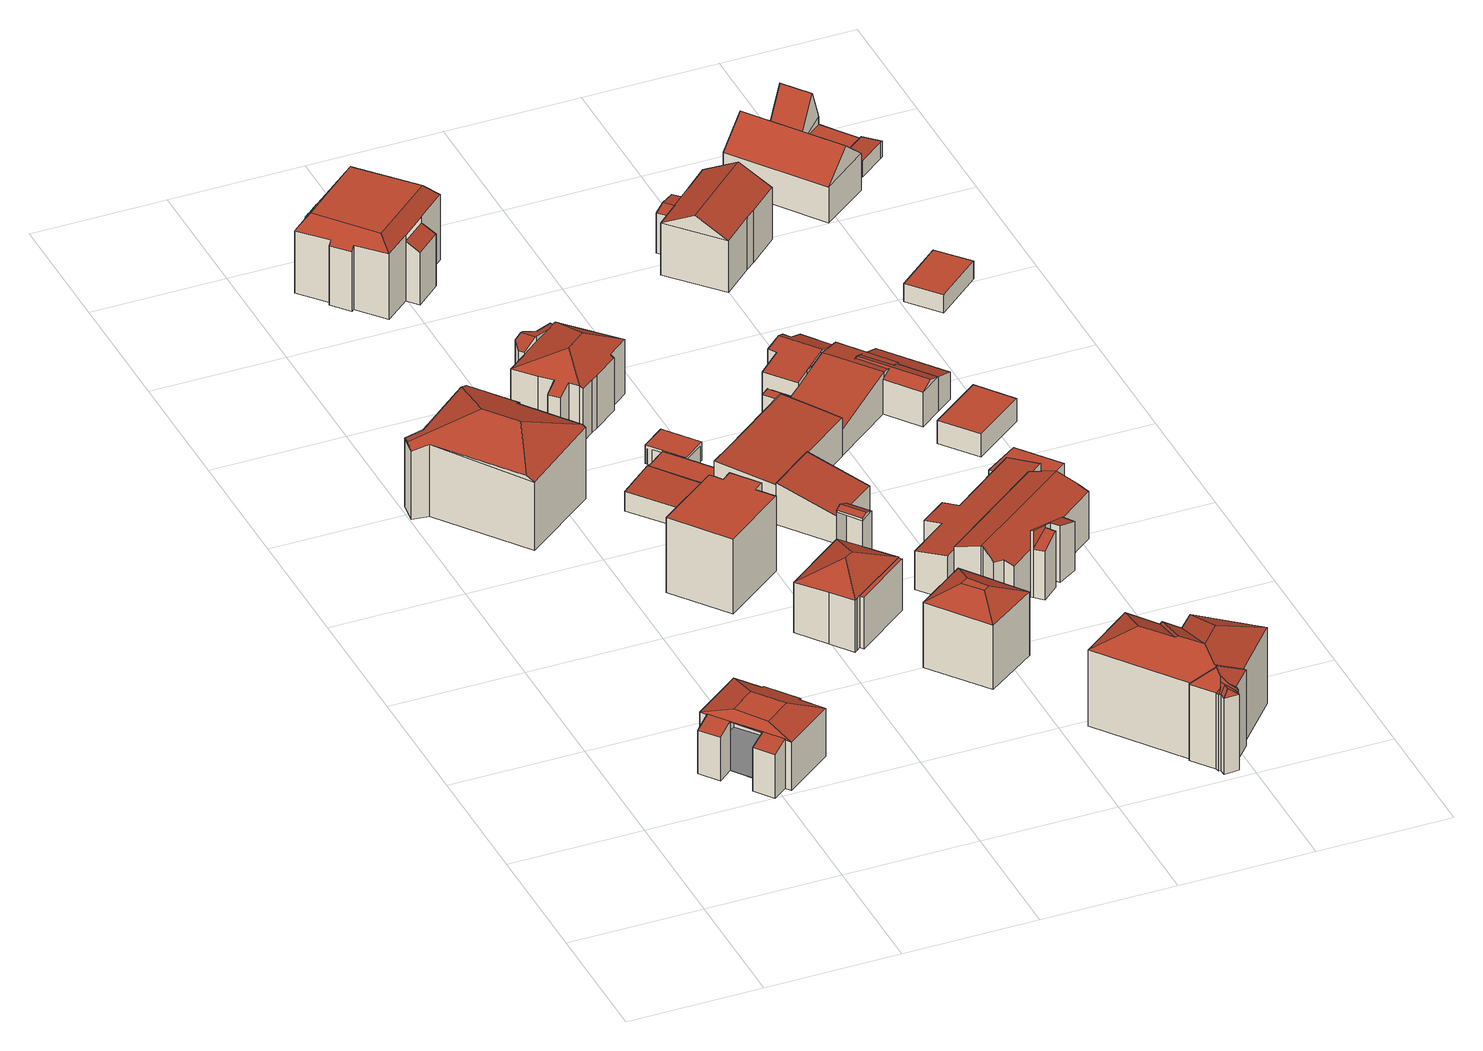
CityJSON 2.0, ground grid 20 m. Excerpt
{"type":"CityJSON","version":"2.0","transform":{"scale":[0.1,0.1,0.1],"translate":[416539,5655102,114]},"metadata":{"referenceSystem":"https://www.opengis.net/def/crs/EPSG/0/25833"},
"CityObjects":{
"building1":{"type":"Building","attributes":{"Gemeindeschluessel":14612000,"Geometrietyp2DReferenz":"3000","function":"31001_9998","roofType":"9999"},"children":["building1-1","building1-2","building1-3"]},
"building1-1":{"type":"BuildingPart","attributes":{"Dachtyp_tdc":"tdcPolyFlatRoof","Dachneigung":20.18,"QualitaetDacherkennung":58,"Geometrietyp2DReferenz":"3000","measuredHeight":7.96,"roofType":"2100"},"parents":["building1"],"geometry":[{"type":"MultiSurface","lod":"2","boundaries":[[[0,1,2,3]],[[4,5,6]],[[7,8,9,10,11]],[[8,0,3,9]],[[8,7,12,4,1,0]],[[3,2,6,13,10,9]]],"semantics":{"surfaces":[{"type":"WallSurface"},{"type":"RoofSurface"},{"type":"GroundSurface"}],"values":[0,0,0,0,1,2]}}]},
"building1-2":{"type":"BuildingPart","attributes":{"Dachtyp_tdc":"tdcPolyFlatRoof","Dachneigung":20.18,"QualitaetDacherkennung":61,"Geometrietyp2DReferenz":"3000","measuredHeight":7.98,"roofType":"2100"},"parents":["building1"],"geometry":[{"type":"MultiSurface","lod":"2","boundaries":[[[14,15,16,17]],[[15,18,16]],[[4,6,5]],[[4,19,20,6]],[[19,14,17,20]],[[19,4,15,14]],[[17,16,6,20]]],"semantics":{"surfaces":[{"type":"WallSurface"},{"type":"RoofSurface"},{"type":"GroundSurface"}],"values":[0,0,0,0,0,1,2]}}]},
"building1-3":{"type":"BuildingPart","attributes":{"Dachtyp_tdc":"tdcCutTentRoof","Dachneigung":21.44,"QualitaetDacherkennung":73,"Geometrietyp2DReferenz":"3000","measuredHeight":9.11,"roofType":"9999"},"parents":["building1"],"geometry":[{"type":"MultiSurface","lod":"2","boundaries":[[[21,22,23,24]],[[22,25,26,23]],[[25,27,28,26]],[[27,11,10,28]],[[5,29,6]],[[18,30,31,16]],[[30,32,33,31]],[[32,34,35,33]],[[34,36,37,35]],[[36,21,24,37]],[[27,25,38,39]],[[30,18,5,29,5,40,11,27,39,41]],[[32,30,41,42]],[[25,22,21,36,34,32,42,38]],[[42,41,39,38]],[[24,23,26,28,10,13,6,16,31,33,35,37]]],"semantics":{"surfaces":[{"type":"WallSurface"},{"type":"RoofSurface"},{"type":"GroundSurface"}],"values":[0,0,0,0,0,0,0,0,0,0,1,1,1,1,1,2]}}]},
"building2":{"type":"Building","attributes":{"Dachtyp_tdc":"tdcFreeFormRoof","Gemeindeschluessel":14612000,"Dachneigung":21.65,"QualitaetDacherkennung":58,"Geometrietyp2DReferenz":"3000","measuredHeight":14.64,"function":"31001_9998","roofType":"5000"},"geometry":[{"type":"Solid","lod":"2","boundaries":[[[[43,44,45,46,47,48]],[[49,47,46]],[[48,50,43]],[[51,52,53]],[[54,55,56]],[[57,58,59,60,61,62,63,64,65]],[[55,54,58,57]],[[54,66,59,58]],[[66,52,60,59]],[[52,51,61,60]],[[51,50,62,61]],[[50,48,63,62]],[[48,47,64,63]],[[47,49,65,64]],[[49,55,57,65]],[[51,53,44,43,50]],[[45,56,55,49,46]],[[52,66,54,56,45,44,53]]]],"semantics":{"surfaces":[{"type":"RoofSurface"},{"type":"WallSurface"},{"type":"GroundSurface"}],"values":[[0,1,1,1,1,2,1,1,1,1,1,1,1,1,1,0,0,0]]}}]},
"building3":{"type":"Building","attributes":{"Dachtyp_tdc":"tdcPolyFlatRoof","Gemeindeschluessel":14612000,"Dachneigung":0,"QualitaetDacherkennung":51,"Geometrietyp2DReferenz":"3000","measuredHeight":12.14,"function":"31001_9998","roofType":"1000"},"geometry":[{"type":"Solid","lod":"2","boundaries":[[[[67,68,69,70]],[[68,71,72,69]],[[71,73,74,72]],[[73,75,76,74]],[[75,77,78,76]],[[77,79,80,78]],[[79,81,82,80]],[[81,83,84,82]],[[83,67,70,84]],[[83,81,79,77,75,73,71,68,67]],[[70,69,72,74,76,78,80,82,84]]]],"semantics":{"surfaces":[{"type":"WallSurface"},{"type":"RoofSurface"},{"type":"GroundSurface"}],"values":[[0,0,0,0,0,0,0,0,0,1,2]]}}]},
"building4":{"type":"Building","attributes":{"Dachtyp_tdc":"tdcPolyFlatRoof","Gemeindeschluessel":14612000,"Dachneigung":3.2,"QualitaetDacherkennung":76,"Geometrietyp2DReferenz":"3000","measuredHeight":3.43,"function":"31001_9998","roofType":"2100"},"geometry":[{"type":"Solid","lod":"2","boundaries":[[[[85,86,87,88]],[[86,89,90,87]],[[89,91,92,90]],[[91,85,88,92]],[[91,89,86,85]],[[88,87,90,92]]]],"semantics":{"surfaces":[{"type":"WallSurface"},{"type":"RoofSurface"},{"type":"GroundSurface"}],"values":[[0,0,0,0,1,2]]}}]},
"building5":{"type":"Building","attributes":{"Gemeindeschluessel":14612000,"Geometrietyp2DReferenz":"3000","function":"31001_9998","roofType":"9999"},"children":["building5-1","building5-2","building5-3"]},
"building5-1":{"type":"BuildingPart","attributes":{"Dachtyp_tdc":"tdcHipRoof","Dachneigung":25.78,"QualitaetDacherkennung":54,"Geometrietyp2DReferenz":"3000","measuredHeight":10.5,"roofType":"3200"},"parents":["building5"],"geometry":[{"type":"MultiSurface","lod":"2","boundaries":[[[93,94,95,96]],[[94,97,98,95]],[[97,99,100,98]],[[99,101,102,100]],[[103,104,105,106,107]],[[108,109,110,111,112]],[[109,93,96,110]],[[104,103,101,113]],[[97,94,93,114]],[[101,99,97,114,113]],[[93,109,108,104,113,114]],[[96,95,98,100,102,107,106,111,110]]],"semantics":{"surfaces":[{"type":"WallSurface"},{"type":"RoofSurface"},{"type":"GroundSurface"}],"values":[0,0,0,0,0,0,0,1,1,1,1,2]}}]},
"building5-2":{"type":"BuildingPart","attributes":{"Dachtyp_tdc":"tdcPolyFlatRoof","Dachneigung":0,"QualitaetDacherkennung":25,"Geometrietyp2DReferenz":"3000","measuredHeight":8.28,"roofType":"1000"},"parents":["building5"],"geometry":[{"type":"MultiSurface","lod":"2","boundaries":[[[105,115,116,106]],[[115,117,118,116]],[[117,112,111,118]],[[112,117,115,105]],[[106,116,118,111]]],"semantics":{"surfaces":[{"type":"WallSurface"},{"type":"RoofSurface"},{"type":"GroundSurface"}],"values":[0,0,0,1,2]}}]},
"building5-3":{"type":"BuildingPart","attributes":{"Dachtyp_tdc":"tdcGableRoof","Dachneigung":22.66,"QualitaetDacherkennung":41,"Geometrietyp2DReferenz":"3000","measuredHeight":13.06,"roofType":"3100"},"parents":["building5"],"geometry":[{"type":"MultiSurface","lod":"2","boundaries":[[[119,120,103,107,121]],[[122,123,124,102,101]],[[123,119,121,124]],[[123,125,126,119]],[[127,126,125,128]],[[122,128,125,123]],[[120,127,128,122]],[[119,126,127,120]],[[121,107,102,124]]],"semantics":{"surfaces":[{"type":"WallSurface"},{"type":"RoofSurface"},{"type":"GroundSurface"}],"values":[0,0,0,1,1,0,0,0,2]}}]},
"building6":{"type":"Building","attributes":{"Gemeindeschluessel":14612000,"Geometrietyp2DReferenz":"3000","function":"31001_9998","roofType":"9999"},"children":["building6-1","building6-2"]},
"building6-1":{"type":"BuildingPart","attributes":{"Dachtyp_tdc":"tdcPolyFlatRoof","Dachneigung":28.96,"QualitaetDacherkennung":46,"Geometrietyp2DReferenz":"3000","measuredHeight":9.62,"roofType":"2100"},"parents":["building6"],"geometry":[{"type":"MultiSurface","lod":"2","boundaries":[[[129,130,131,132]],[[130,133,134,131]],[[133,135,136,134]],[[135,133,130,129]],[[132,131,134,136]]],"semantics":{"surfaces":[{"type":"WallSurface"},{"type":"RoofSurface"},{"type":"GroundSurface"}],"values":[0,0,0,1,2]}}]},
"building6-2":{"type":"BuildingPart","attributes":{"Dachtyp_tdc":"tdcCutTentRoof","Dachneigung":0.208,"QualitaetDacherkennung":72,"Geometrietyp2DReferenz":"3000","measuredHeight":12.54,"roofType":"9999"},"parents":["building6"],"geometry":[{"type":"MultiSurface","lod":"2","boundaries":[[[137,138,139,140]],[[138,141,142,139]],[[141,143,144,142]],[[143,145,146,144]],[[145,147,129,132,146]],[[148,149,150,136,135]],[[149,151,152,150]],[[151,153,154,152]],[[153,155,156,154]],[[157,158,159,160,161,162,163,164,165,166,167,168,169,170]],[[145,143,141,138,137,157,170,171]],[[149,148,147,145,171,172]],[[168,173,155,153,151,149,172,169]],[[172,171,170,169]],[[156,174,175,176,177,178,179,180,181,182,183,184,185,186,140,139,142,144,146,132,136,150,152,154]],[[155,173,174,156]],[[168,167,176,175]],[[167,166,177,176]],[[166,165,178,177]],[[165,164,179,178]],[[164,163,180,179]],[[163,162,181,180]],[[162,161,182,181]],[[161,160,183,182]],[[160,159,184,183]],[[159,158,185,184]],[[158,157,186,185]],[[157,137,140,186]],[[173,168,175,174]]],"semantics":{"surfaces":[{"type":"WallSurface"},{"type":"RoofSurface"},{"type":"GroundSurface"}],"values":[0,0,0,0,0,0,0,0,0,1,1,1,1,1,2,0,0,0,0,0,0,0,0,0,0,0,0,0,0]}}]},
"building7":{"type":"Building","attributes":{"Dachtyp_tdc":"tdcPolyFlatRoof","Gemeindeschluessel":14612000,"Dachneigung":0,"QualitaetDacherkennung":72,"Geometrietyp2DReferenz":"3000","measuredHeight":2.91,"function":"31001_9998","roofType":"1000"},"geometry":[{"type":"Solid","lod":"2","boundaries":[[[[187,188,189,190]],[[188,191,192,189]],[[191,193,194,192]],[[193,195,196,194]],[[195,197,198,196]],[[197,199,200,198]],[[199,187,190,200]],[[199,197,195,193,191,188,187]],[[190,189,192,194,196,198,200]]]],"semantics":{"surfaces":[{"type":"WallSurface"},{"type":"RoofSurface"},{"type":"GroundSurface"}],"values":[[0,0,0,0,0,0,0,1,2]]}}]},
"building8":{"type":"Building","attributes":{"Gemeindeschluessel":14612000,"Geometrietyp2DReferenz":"3000","function":"31001_9998","roofType":"9999"},"children":["building8-1","building8-2"]},
"building8-1":{"type":"BuildingPart","attributes":{"Dachtyp_tdc":"tdcFreeFormRoof","Dachneigung":14.49,"QualitaetDacherkennung":36,"Geometrietyp2DReferenz":"3000","measuredHeight":9.06,"roofType":"5000"},"parents":["building8"],"geometry":[{"type":"MultiSurface","lod":"2","boundaries":[[[201,202,203,204]],[[205,206,207,208,209]],[[206,210,211,207]],[[210,212,213,211]],[[212,214,215,213]],[[214,216,217,215]],[[216,201,204,217]],[[212,210,206,205,218]],[[218,219,202,201,216,214,212]],[[204,203,220,208,207,211,213,215,217]]],"semantics":{"surfaces":[{"type":"WallSurface"},{"type":"RoofSurface"},{"type":"GroundSurface"}],"values":[0,0,0,0,0,0,0,1,1,2]}}]},
"building8-2":{"type":"BuildingPart","attributes":{"Dachtyp_tdc":"tdcHipRoof","Dachneigung":24.81,"QualitaetDacherkennung":73,"Geometrietyp2DReferenz":"3000","measuredHeight":11.07,"roofType":"3200"},"parents":["building8"],"geometry":[{"type":"MultiSurface","lod":"2","boundaries":[[[221,222,223,224]],[[222,225,226,223]],[[225,227,228,226]],[[227,229,230,228]],[[229,231,232,230]],[[231,233,234,232]],[[233,235,236,234]],[[235,237,238,236]],[[237,239,240,238]],[[239,241,242,240]],[[241,209,208,242]],[[243,244,245,203,202]],[[244,246,247,245]],[[246,248,249,247]],[[248,250,251,249]],[[250,252,253,251]],[[252,221,224,253]],[[248,246,244,254]],[[241,239,237,235,233,231,229,227,255]],[[244,243,219,256,209,241,255,254]],[[227,225,222,221,252,250,248,254,255]],[[224,223,226,228,230,232,234,236,238,240,242,208,220,203,245,247,249,251,253]]],"semantics":{"surfaces":[{"type":"WallSurface"},{"type":"RoofSurface"},{"type":"GroundSurface"}],"values":[0,0,0,0,0,0,0,0,0,0,0,0,0,0,0,0,0,1,1,1,1,2]}}]},
"building9":{"type":"Building","attributes":{"Gemeindeschluessel":14612000,"Dachneigung":90,"Dachorientierung":0,"MittlereTraufHoehe":117.88,"QualitaetDacherkennung":100,"ObjektHoehe":2.6,"BodenHoehe":115.28,"Geometrietyp2DReferenz":"3000","AbsoluteHoehe":117.88,"Dachflaeche":22.5,"measuredHeight":2.6,"function":"31001_9998","roofType":"1000","storeysAboveGround":1},"geometry":[{"type":"MultiSurface","lod":"2","boundaries":[[[257,258,194,196]],[[258,259,260,194]],[[259,261,262,260]],[[261,263,264,262]],[[263,257,196,264]],[[263,261,259,258,257]],[[196,194,260,262,264]]],"semantics":{"surfaces":[{"type":"WallSurface"},{"type":"RoofSurface"},{"type":"GroundSurface"}],"values":[0,0,0,0,0,1,2]}}]},
"building10":{"type":"Building","attributes":{"Dachtyp_tdc":"tdcPolyFlatRoof","Gemeindeschluessel":14612000,"Dachneigung":0,"QualitaetDacherkennung":0,"Geometrietyp2DReferenz":"3000","BezugspunktDach":"2000","measuredHeight":3,"function":"31001_9998"},"geometry":[{"type":"MultiSurface","lod":"2","boundaries":[[[265,266,267,268,269]],[[269,268,196,270]],[[268,267,194,196]],[[267,266,271,194]],[[266,265,272,271]],[[265,269,270,272]],[[270,196,194,271,272]]],"semantics":{"surfaces":[{"type":"RoofSurface"},{"type":"WallSurface"},{"type":"GroundSurface"}],"values":[0,1,1,1,1,1,2]}}]},
"building11":{"type":"Building","attributes":{"Dachtyp_tdc":"tdcCutTentRoof","Gemeindeschluessel":14612000,"Dachneigung":24.36,"QualitaetDacherkennung":50,"Geometrietyp2DReferenz":"3000","measuredHeight":12.33,"function":"31001_9998","roofType":"9999"},"geometry":[{"type":"Solid","lod":"2","boundaries":[[[[273,274,275,276]],[[274,277,278,275]],[[277,279,280,278]],[[279,273,276,280]],[[274,273,281,282]],[[277,274,282,283]],[[279,277,283,284]],[[273,279,284,281]],[[284,283,282,281]],[[276,275,278,280]]]],"semantics":{"surfaces":[{"type":"WallSurface"},{"type":"RoofSurface"},{"type":"GroundSurface"}],"values":[[0,0,0,0,1,1,1,1,1,2]]}}]},
"building12":{"type":"Building","attributes":{"Dachtyp_tdc":"tdcPolyFlatRoof","Gemeindeschluessel":14612000,"Dachneigung":13.35,"QualitaetDacherkennung":34,"Geometrietyp2DReferenz":"3000","measuredHeight":6.65,"function":"31001_9998","roofType":"2100"},"geometry":[{"type":"Solid","lod":"2","boundaries":[[[[285,286,287,288]],[[286,289,290,287]],[[289,291,292,290]],[[291,293,294,292]],[[293,285,288,294]],[[293,291,289,286,285]],[[288,287,290,292,294]]]],"semantics":{"surfaces":[{"type":"WallSurface"},{"type":"RoofSurface"},{"type":"GroundSurface"}],"values":[[0,0,0,0,0,1,2]]}}]},
"building13":{"type":"Building","attributes":{"Dachtyp_tdc":"tdcPolyFlatRoof","Gemeindeschluessel":14612000,"Dachneigung":3.49,"QualitaetDacherkennung":77,"Geometrietyp2DReferenz":"3000","measuredHeight":6.87,"function":"31001_9998","roofType":"2100"},"geometry":[{"type":"Solid","lod":"2","boundaries":[[[[295,296,200,297]],[[296,298,198,200]],[[298,299,300,198]],[[299,301,302,300]],[[301,303,304,302]],[[303,305,306,304]],[[305,295,297,306]],[[305,303,301,299,298,296,295]],[[297,200,198,300,302,304,306]]]],"semantics":{"surfaces":[{"type":"WallSurface"},{"type":"RoofSurface"},{"type":"GroundSurface"}],"values":[[0,0,0,0,0,0,0,1,2]]}}]},
"building14":{"type":"Building","attributes":{"Dachtyp_tdc":"tdcFreeFormRoof","Gemeindeschluessel":14612000,"Dachneigung":26.96,"QualitaetDacherkennung":74,"Geometrietyp2DReferenz":"3000","measuredHeight":15.03,"function":"31001_9998","roofType":"5000"},"geometry":[{"type":"Solid","lod":"2","boundaries":[[[[307,308,309,310,311,312,313,314,315,316,317,318,319,320,321,322,323,324,325]],[[326,327,308,307]],[[327,328,309,308]],[[328,329,310,309]],[[329,330,311,310]],[[330,331,312,311]],[[331,332,313,312]],[[332,333,314,313]],[[333,334,315,314]],[[334,335,316,315]],[[335,336,317,316]],[[336,337,318,317]],[[337,338,319,318]],[[338,339,320,319]],[[339,340,321,320]],[[340,341,322,321]],[[342,343,324,323]],[[341,342,323,322]],[[343,344,325,324]],[[344,326,307,325]],[[345,346,344,343]],[[347,348,345,343,342]],[[347,342,341]],[[348,347,341,340]],[[349,348,340,339]],[[350,349,339,338]],[[351,350,338,337]],[[351,337,336]],[[346,345,348,349,350,351,336,335]],[[352,346,335,334]],[[353,354,355,356,352,334,333]],[[353,333,332]],[[357,354,353,332,331]],[[358,357,331,330]],[[358,330,329]],[[355,354,357,358,329,328]],[[359,356,355,328,327]],[[359,327,326]],[[346,352,356,359,326,344]]]],"semantics":{"surfaces":[{"type":"GroundSurface"},{"type":"WallSurface"},{"type":"RoofSurface"}],"values":[[0,1,1,1,1,1,1,1,1,1,1,1,1,1,1,1,1,1,1,1,2,2,2,2,2,2,2,2,2,2,2,2,2,2,2,2,2,2,2]]}}]},
"building15":{"type":"Building","attributes":{"Gemeindeschluessel":14612000,"Dachneigung":90,"Dachorientierung":0,"MittlereTraufHoehe":118.63,"QualitaetDacherkennung":74,"ObjektHoehe":3.16,"BodenHoehe":115.47,"Geometrietyp2DReferenz":"3000","AbsoluteHoehe":118.63,"Dachflaeche":7.18,"measuredHeight":3.16,"function":"31001_9998","roofType":"1000","storeysAboveGround":1},"geometry":[{"type":"MultiSurface","lod":"2","boundaries":[[[360,361,362,363]],[[361,364,365,362]],[[364,366,367,365]],[[366,360,363,367]],[[366,364,361,360]],[[363,362,365,367]]],"semantics":{"surfaces":[{"type":"WallSurface"},{"type":"RoofSurface"},{"type":"GroundSurface"}],"values":[0,0,0,0,1,2]}}]},
"building16":{"type":"Building","attributes":{"Gemeindeschluessel":14612000,"Dachneigung":90,"Dachorientierung":0,"MittlereTraufHoehe":118.57,"QualitaetDacherkennung":17,"ObjektHoehe":3,"BodenHoehe":115.57,"Geometrietyp2DReferenz":"3000","AbsoluteHoehe":118.57,"Dachflaeche":7.17,"measuredHeight":3,"function":"31001_9998","roofType":"1000","storeysAboveGround":1},"geometry":[{"type":"MultiSurface","lod":"2","boundaries":[[[368,369,370,371]],[[372,373,374,375]],[[371,370,373,372]],[[370,369,374,373]],[[369,368,375,374]],[[368,371,372,375]]],"semantics":{"surfaces":[{"type":"RoofSurface"},{"type":"GroundSurface"},{"type":"WallSurface"}],"values":[0,1,2,2,2,2]}}]},
"building17":{"type":"Building","attributes":{"Dachtyp_tdc":"tdcPolyFlatRoof","Gemeindeschluessel":14612000,"Dachneigung":8.34,"QualitaetDacherkennung":55,"Geometrietyp2DReferenz":"3000","measuredHeight":7,"function":"31001_9998","roofType":"2100"},"geometry":[{"type":"Solid","lod":"2","boundaries":[[[[376,377,378,379]],[[377,380,381,378]],[[380,382,383,381]],[[382,384,385,383]],[[384,386,387,385]],[[386,388,389,387]],[[388,390,391,389]],[[390,392,393,391]],[[392,394,395,393]],[[394,376,379,395]],[[394,392,390,388,386,384,382,380,377,376]],[[379,378,381,383,385,387,389,391,393,395]]]],"semantics":{"surfaces":[{"type":"WallSurface"},{"type":"RoofSurface"},{"type":"GroundSurface"}],"values":[[0,0,0,0,0,0,0,0,0,0,1,2]]}}]},
"building18":{"type":"Building","attributes":{"Gemeindeschluessel":14612000,"Geometrietyp2DReferenz":"3000","function":"31001_9998","roofType":"9999"},"children":["building18-1","building18-2","building18-3","building18-4"]},
"building18-1":{"type":"BuildingPart","attributes":{"Dachtyp_tdc":"tdcPolyFlatRoof","Dachneigung":19.44,"QualitaetDacherkennung":40,"Geometrietyp2DReferenz":"3000","measuredHeight":10.78,"roofType":"2100"},"parents":["building18"],"geometry":[{"type":"MultiSurface","lod":"2","boundaries":[[[396,397,398,399,400,401]],[[402,403,404,405,406]],[[403,407,408,404]],[[407,409,410,408]],[[409,411,412,413,410]],[[411,409,407,403,402,414,397,396]],[[400,399,415,405,404,408,410,413]]],"semantics":{"surfaces":[{"type":"WallSurface"},{"type":"RoofSurface"},{"type":"GroundSurface"}],"values":[0,0,0,0,0,1,2]}}]},
"building18-2":{"type":"BuildingPart","attributes":{"Dachtyp_tdc":"tdcGableRoof","Dachneigung":17.8,"QualitaetDacherkennung":61,"Geometrietyp2DReferenz":"3000","measuredHeight":9.25,"roofType":"3100"},"parents":["building18"],"geometry":[{"type":"MultiSurface","lod":"2","boundaries":[[[416,406,405,417]],[[398,418,419,399]],[[418,420,421,419]],[[420,422,423,421]],[[422,424,425,423]],[[424,426,427,425]],[[426,428,429,427]],[[428,430,431,429]],[[430,432,433,431]],[[432,434,435,436,433]],[[437,438,439]],[[437,416,417,438]],[[440,434,432,430,428,426]],[[426,424,422,420,418,398,441,406,416,437,440]],[[417,405,415,399,419,421,423,425,427,429,431,433,436,442,438]]],"semantics":{"surfaces":[{"type":"WallSurface"},{"type":"RoofSurface"},{"type":"GroundSurface"}],"values":[0,0,0,0,0,0,0,0,0,0,0,0,1,1,2]}}]},
"building18-3":{"type":"BuildingPart","attributes":{"Dachtyp_tdc":"tdcFreeFormRoof","Dachneigung":47.08,"QualitaetDacherkennung":13,"Geometrietyp2DReferenz":"3000","measuredHeight":3.91,"roofType":"5000"},"parents":["building18"],"geometry":[{"type":"MultiSurface","lod":"2","boundaries":[[[435,443,444,436]],[[443,445,446,444]],[[445,447,448,446]],[[447,449,450,448]],[[449,439,438,450]],[[451,439,449]],[[452,451,449,447]],[[453,452,447,445]],[[454,453,445,443]],[[454,443,435]],[[451,452,453,454,435,455,439]],[[436,444,446,448,450,438,442]]],"semantics":{"surfaces":[{"type":"WallSurface"},{"type":"RoofSurface"},{"type":"GroundSurface"}],"values":[0,0,0,0,0,1,1,1,1,0,1,2]}}]},
"building18-4":{"type":"BuildingPart","attributes":{"Dachtyp_tdc":"tdcPolyFlatRoof","Dachneigung":19.88,"QualitaetDacherkennung":42,"Geometrietyp2DReferenz":"3000","measuredHeight":9.06,"roofType":"2100"},"parents":["building18"],"geometry":[{"type":"MultiSurface","lod":"2","boundaries":[[[456,457,458,459]],[[457,401,400,458]],[[412,456,459,413]],[[412,401,457,456]],[[459,458,400,413]]],"semantics":{"surfaces":[{"type":"WallSurface"},{"type":"RoofSurface"},{"type":"GroundSurface"}],"values":[0,0,0,1,2]}}]},
"building19":{"type":"Building","attributes":{"Dachtyp_tdc":"tdcFreeFormRoof","Gemeindeschluessel":14612000,"Dachneigung":10.41,"QualitaetDacherkennung":43,"Geometrietyp2DReferenz":"3000","measuredHeight":6.85,"function":"31001_9998","roofType":"5000"},"geometry":[{"type":"Solid","lod":"2","boundaries":[[[[460,461,462,463]],[[461,464,465,462]],[[464,466,467,465]],[[466,468,469,467]],[[468,470,471,469]],[[470,472,473,471]],[[472,474,475,473]],[[474,476,477,475]],[[476,460,463,477]],[[478,474,472,470,468,479]],[[460,476,478,479,466,464,461]],[[476,474,478]],[[468,466,479]],[[463,462,465,467,469,471,473,475,477]]]],"semantics":{"surfaces":[{"type":"WallSurface"},{"type":"RoofSurface"},{"type":"GroundSurface"}],"values":[[0,0,0,0,0,0,0,0,0,1,1,0,0,2]]}}]},
"building20":{"type":"Building","attributes":{"Dachtyp_tdc":"tdcGableRoof","Gemeindeschluessel":14612000,"Dachneigung":12.29,"QualitaetDacherkennung":40,"Geometrietyp2DReferenz":"3000","measuredHeight":6.6,"function":"31001_9998","roofType":"3100"},"geometry":[{"type":"Solid","lod":"2","boundaries":[[[[480,481,482,483]],[[484,485,486,487,488,489,481]],[[481,480,490,484]],[[482,491,492,493,494,495,496,497,483]],[[481,489,491,482]],[[489,488,492,491]],[[488,487,493,492]],[[487,486,494,493]],[[486,485,495,494]],[[485,484,496,495]],[[484,490,497,496]],[[490,480,483,497]]]],"semantics":{"surfaces":[{"type":"WallSurface"},{"type":"RoofSurface"},{"type":"GroundSurface"}],"values":[[0,1,1,2,0,0,0,0,0,0,0,0]]}}]},
"building21":{"type":"Building","attributes":{"Gemeindeschluessel":14612000,"Dachneigung":90,"Dachorientierung":0,"MittlereTraufHoehe":117.77,"QualitaetDacherkennung":95,"ObjektHoehe":2.2,"BodenHoehe":115.57,"Geometrietyp2DReferenz":"3000","AbsoluteHoehe":117.77,"Dachflaeche":15.11,"measuredHeight":2.2,"function":"31001_9998","roofType":"1000","storeysAboveGround":1},"geometry":[{"type":"MultiSurface","lod":"2","boundaries":[[[498,499,500,501]],[[502,503,504,505]],[[501,500,503,502]],[[500,499,504,503]],[[499,498,505,504]],[[498,501,502,505]]],"semantics":{"surfaces":[{"type":"RoofSurface"},{"type":"GroundSurface"},{"type":"WallSurface"}],"values":[0,1,2,2,2,2]}}]},
"building22":{"type":"Building","attributes":{"Gemeindeschluessel":14612000,"Dachneigung":69.8,"Dachorientierung":-37.28,"MittlereTraufHoehe":121.11,"QualitaetDacherkennung":100,"ObjektHoehe":6.37,"BodenHoehe":115.5,"Geometrietyp2DReferenz":"3000","AbsoluteHoehe":121.88,"Dachflaeche":50.16,"measuredHeight":6.37,"function":"31001_9998","roofType":"3100","storeysAboveGround":2},"geometry":[{"type":"MultiSurface","lod":"2","boundaries":[[[506,507,508,509]],[[507,510,511,508]],[[510,512,513,511]],[[512,506,509,513]],[[510,507,514]],[[506,512,515]],[[507,506,515,514]],[[512,510,514,515]],[[509,508,511,513]]],"semantics":{"surfaces":[{"type":"WallSurface"},{"type":"RoofSurface"},{"type":"GroundSurface"}],"values":[0,0,0,0,0,0,1,1,2]}}]},
"building23":{"type":"Building","attributes":{"Dachtyp_tdc":"tdcPolyFlatRoof","Gemeindeschluessel":14612000,"Dachneigung":0,"QualitaetDacherkennung":72,"Geometrietyp2DReferenz":"3000","measuredHeight":3.17,"function":"31001_9998","roofType":"1000"},"geometry":[{"type":"Solid","lod":"2","boundaries":[[[[516,517,518,519]],[[517,520,521,518]],[[520,522,523,521]],[[522,524,525,523]],[[524,516,519,525]],[[524,522,520,517,516]],[[519,518,521,523,525]]]],"semantics":{"surfaces":[{"type":"WallSurface"},{"type":"RoofSurface"},{"type":"GroundSurface"}],"values":[[0,0,0,0,0,1,2]]}}]},
"building24":{"type":"Building","attributes":{"Gemeindeschluessel":14612000,"Dachneigung":69.44,"Dachorientierung":0,"MittlereTraufHoehe":120.52,"QualitaetDacherkennung":100,"ObjektHoehe":5.59,"BodenHoehe":115.53,"Geometrietyp2DReferenz":"3000","AbsoluteHoehe":121.12,"Dachflaeche":39.04,"measuredHeight":5.59,"function":"31001_9998","roofType":"2100","storeysAboveGround":2},"geometry":[{"type":"MultiSurface","lod":"2","boundaries":[[[506,526,527,509]],[[526,528,529,527]],[[528,507,508,529]],[[507,506,509,508]],[[507,528,526,506]],[[509,527,529,508]]],"semantics":{"surfaces":[{"type":"WallSurface"},{"type":"RoofSurface"},{"type":"GroundSurface"}],"values":[0,0,0,0,1,2]}}]},
"building25":{"type":"Building","attributes":{"Gemeindeschluessel":14612000,"Geometrietyp2DReferenz":"3000","function":"31001_9998","roofType":"9999"},"children":["building25-1","building25-2"]},
"building25-1":{"type":"BuildingPart","attributes":{"Dachtyp_tdc":"tdcGableRoof","Dachneigung":10.14,"QualitaetDacherkennung":32,"Geometrietyp2DReferenz":"3000","measuredHeight":7.03,"roofType":"3100"},"parents":["building25"],"geometry":[{"type":"MultiSurface","lod":"2","boundaries":[[[530,531,532,533]],[[531,534,535,532]],[[534,536,537,535]],[[536,538,539,537]],[[538,540,541,539]],[[540,542,543,541]],[[536,534,531,530,544]],[[544,542,540,538,536]],[[543,545,533,532,535,537,539,541]]],"semantics":{"surfaces":[{"type":"WallSurface"},{"type":"RoofSurface"},{"type":"GroundSurface"}],"values":[0,0,0,0,0,0,1,1,2]}}]},
"building25-2":{"type":"BuildingPart","attributes":{"Dachtyp_tdc":"tdcGableRoof","Dachneigung":27.85,"QualitaetDacherkennung":72,"Geometrietyp2DReferenz":"3000","measuredHeight":11.14,"roofType":"3100"},"parents":["building25"],"geometry":[{"type":"MultiSurface","lod":"2","boundaries":[[[546,547,548,549]],[[550,551,552,543,542]],[[551,546,549,552]],[[547,553,554,548]],[[553,555,556,554]],[[555,557,558,556]],[[557,559,533,558]],[[559,530,533]],[[550,559,557,560,561,551]],[[553,547,546,561,560,555]],[[555,560,557]],[[551,561,546]],[[543,552,549,548,554,556,558,533,545]]],"semantics":{"surfaces":[{"type":"WallSurface"},{"type":"RoofSurface"},{"type":"GroundSurface"}],"values":[0,0,0,0,0,0,0,0,1,1,0,0,2]}}]},
"building26":{"type":"Building","attributes":{"Gemeindeschluessel":14612000,"Dachneigung":90,"Dachorientierung":0,"MittlereTraufHoehe":119.1,"QualitaetDacherkennung":100,"ObjektHoehe":3.75,"BodenHoehe":115.36,"Geometrietyp2DReferenz":"3000","AbsoluteHoehe":119.1,"Dachflaeche":63.59,"measuredHeight":3.75,"function":"31001_9998","roofType":"1000","storeysAboveGround":1},"geometry":[{"type":"MultiSurface","lod":"2","boundaries":[[[562,563,564,565]],[[563,566,567,564]],[[566,568,569,567]],[[568,562,565,569]],[[568,566,563,562]],[[565,564,567,569]]],"semantics":{"surfaces":[{"type":"WallSurface"},{"type":"RoofSurface"},{"type":"GroundSurface"}],"values":[0,0,0,0,1,2]}}]},
"building27":{"type":"Building","attributes":{"Dachtyp_tdc":"tdcPolyFlatRoof","Gemeindeschluessel":14612000,"Dachneigung":0,"QualitaetDacherkennung":70,"Geometrietyp2DReferenz":"3000","measuredHeight":2.97,"function":"31001_9998","roofType":"1000"},"geometry":[{"type":"Solid","lod":"2","boundaries":[[[[570,571,572,573]],[[571,574,575,572]],[[574,576,577,575]],[[576,570,573,577]],[[576,574,571,570]],[[573,572,575,577]]]],"semantics":{"surfaces":[{"type":"WallSurface"},{"type":"RoofSurface"},{"type":"GroundSurface"}],"values":[[0,0,0,0,1,2]]}}]},
"building28":{"type":"Building","attributes":{"Dachtyp_tdc":"tdcGableRoof","Gemeindeschluessel":14612000,"Dachneigung":41.66,"QualitaetDacherkennung":89,"Geometrietyp2DReferenz":"3000","measuredHeight":9.76,"function":"31001_9998","roofType":"3100"},"geometry":[{"type":"Solid","lod":"2","boundaries":[[[[578,579,580,581]],[[579,582,583,580]],[[582,584,585,583]],[[584,578,581,585]],[[582,579,586]],[[578,584,587]],[[579,578,587,586]],[[584,582,586,587]],[[581,580,583,585]]]],"semantics":{"surfaces":[{"type":"WallSurface"},{"type":"RoofSurface"},{"type":"GroundSurface"}],"values":[[0,0,0,0,0,0,1,1,2]]}}]},
"building29":{"type":"Building","attributes":{"Dachtyp_tdc":"tdcGableRoof","Gemeindeschluessel":14612000,"Dachneigung":61.87,"QualitaetDacherkennung":15,"Geometrietyp2DReferenz":"3000","measuredHeight":8.34,"function":"31001_9998","roofType":"3100"},"geometry":[{"type":"Solid","lod":"2","boundaries":[[[[588,589,590,591]],[[589,592,593,590]],[[592,594,595,593]],[[594,588,591,595]],[[592,589,596]],[[588,594,597]],[[589,588,597,596]],[[594,592,596,597]],[[591,590,593,595]]]],"semantics":{"surfaces":[{"type":"WallSurface"},{"type":"RoofSurface"},{"type":"GroundSurface"}],"values":[[0,0,0,0,0,0,1,1,2]]}}]},
"building30":{"type":"Building","attributes":{"Dachtyp_tdc":"tdcPolyFlatRoof","Gemeindeschluessel":14612000,"Dachneigung":0,"QualitaetDacherkennung":71,"Geometrietyp2DReferenz":"3000","measuredHeight":2.26,"function":"31001_9998","roofType":"1000"},"geometry":[{"type":"Solid","lod":"2","boundaries":[[[[598,599,593,600]],[[599,601,590,593]],[[601,602,603,590]],[[602,604,605,603]],[[604,598,600,605]],[[604,602,601,599,598]],[[600,593,590,603,605]]]],"semantics":{"surfaces":[{"type":"WallSurface"},{"type":"RoofSurface"},{"type":"GroundSurface"}],"values":[[0,0,0,0,0,1,2]]}}]},
"building31":{"type":"Building","attributes":{"Dachtyp_tdc":"tdcPolyFlatRoof","Gemeindeschluessel":14612000,"Dachneigung":7.29,"QualitaetDacherkennung":71,"Geometrietyp2DReferenz":"3000","measuredHeight":2.61,"function":"31001_9998","roofType":"2100"},"geometry":[{"type":"Solid","lod":"2","boundaries":[[[[606,607,608,609]],[[607,610,611,608]],[[610,612,613,611]],[[612,614,615,613]],[[614,606,609,615]],[[614,612,610,607,606]],[[609,608,611,613,615]]]],"semantics":{"surfaces":[{"type":"WallSurface"},{"type":"RoofSurface"},{"type":"GroundSurface"}],"values":[[0,0,0,0,0,1,2]]}}]}
},
"vertices":[
[168,226,79],[189,241,89],[189,241,9],[168,226,9],[159,281,89],[159,281,88],[159,281,9],[210,214,89],[189,198,79],[189,198,9],[210,214,9],[210,214,87],[189,242,89],[189,242,9],
[117,292,79],[138,308,89],[138,308,9],[117,292,9],[138,308,88],[138,264,79],[138,264,9],
[269,298,85],[265,294,87],[265,294,9],[269,298,9],[289,261,87],[289,261,9],[216,206,87],[216,206,9],[159,281,87],[131,318,88],[131,318,9],[204,373,88],[204,373,9],[230,339,88],[230,339,9],[235,343,85],[235,343,9],[239,276,100],[200,246,100],[189,242,87],[168,290,101],[205,318,101],
[116,865,126],[143,945,155],[107,993,155],[4,1003,123],[2,986,119],[27,983,126],[6,1018,120],[124,855,119],[234,938,125],[171,1022,128],[231,942,128],[127,1091,125],[32,1015,128],[116,1082,131],[32,1015,9],[127,1091,9],[176,1026,9],[171,1022,9],[234,938,9],[124,855,9],[27,983,9],[2,986,9],[6,1018,9],[176,1026,125],
[246,696,130],[338,765,130],[338,765,9],[246,696,9],[344,758,130],[344,758,9],[351,748,130],[351,748,9],[365,759,130],[365,759,9],[395,720,130],[395,720,9],[381,709,130],[381,709,9],[400,684,130],[400,684,9],[308,614,130],[308,614,9],
[270,891,41],[320,930,45],[320,930,10],[270,891,10],[370,863,45],[370,863,10],[322,826,41],[322,826,10],
[422,469,92],[398,501,91],[398,501,8],[422,469,8],[365,544,89],[365,544,8],[444,604,89],[444,604,8],[458,615,89],[458,615,8],[482,583,90],[515,539,92],[515,539,91],[515,539,8],[482,583,8],[432,477,92],[426,472,92],[426,472,8],[432,477,8],[432,477,91],[451,547,113],[438,538,113],
[518,534,91],[518,534,8],[436,472,91],[436,472,8],
[502,599,132],[482,583,132],[502,599,8],[458,615,132],[478,630,132],[478,630,8],[466,621,139],[490,589,139],[482,583,136],[458,615,136],
[233,1486,107],[247,1470,95],[247,1470,11],[233,1486,11],[210,1438,95],[210,1438,11],[196,1454,107],[196,1454,11],
[219,1590,113],[223,1593,108],[223,1593,11],[219,1590,11],[245,1566,109],[245,1566,11],[242,1563,115],[242,1563,11],[276,1523,117],[276,1523,11],[233,1486,117],[196,1454,117],[159,1423,117],[159,1423,11],[125,1463,115],[125,1463,11],[121,1460,107],[121,1460,11],[99,1486,106],[99,1486,11],[185,1630,111],[140,1592,111],[132,1601,93],[129,1599,93],[126,1596,93],[123,1594,93],[114,1586,93],[110,1583,93],[107,1580,93],[104,1578,93],[112,1568,111],[68,1530,111],[91,1527,136],[182,1605,136],[252,1527,136],[157,1446,136],[103,1489,113],[103,1489,11],[68,1530,11],[112,1568,11],[104,1578,11],[107,1580,11],[110,1583,11],[114,1586,11],[123,1594,11],[126,1596,11],[129,1599,11],[132,1601,11],[140,1592,11],[185,1630,11],
[379,852,42],[370,863,42],[370,863,13],[379,852,13],[320,930,42],[320,930,13],[353,956,42],[353,956,13],[375,928,42],[375,928,13],[414,877,42],[414,877,13],[384,855,42],[384,855,13],
[309,1230,87],[313,1224,87],[313,1224,10],[309,1230,10],[245,1170,95],[240,1176,95],[240,1176,10],[245,1170,10],[245,1170,91],[244,1198,98],[244,1198,10],[256,1207,101],[256,1207,10],[260,1210,100],[260,1210,10],[280,1208,96],[280,1208,10],[270,1190,101],[300,1213,91],[270,1190,10],
[312,1082,95],[303,1076,95],[303,1076,10],[312,1082,10],[283,1060,96],[283,1060,10],[280,1064,99],[280,1064,10],[270,1078,98],[270,1078,10],[253,1066,86],[253,1066,10],[241,1082,84],[241,1082,10],[242,1083,85],[242,1083,10],[256,1094,96],[256,1094,10],[241,1113,94],[241,1113,10],[215,1146,92],[215,1146,10],[313,1224,91],[314,1224,91],[314,1224,10],[321,1214,92],[321,1214,10],[378,1141,98],[378,1141,10],[347,1116,98],[347,1116,10],[350,1111,95],[350,1111,10],[320,1147,121],[289,1122,121],[270,1190,91],
[375,928,39],[353,956,39],[339,975,39],[339,975,13],[369,998,39],[369,998,13],[405,950,39],[405,950,13],
[371,1003,43],[337,977,43],[353,956,43],[375,928,43],[409,954,43],[409,954,13],[337,977,13],[371,1003,13],
[488,395,118],[563,451,117],[563,451,13],[488,395,13],[629,364,116],[629,364,13],[553,310,117],[553,310,13],[542,391,136],[554,400,136],[574,372,136],[564,364,136],
[499,703,56],[441,779,79],[441,779,12],[499,703,12],[508,830,79],[508,830,12],[566,754,56],[566,754,12],[508,710,56],[508,710,12],
[441,779,76],[384,855,82],[441,779,13],[414,877,82],[528,964,82],[528,964,13],[563,917,78],[563,917,13],[584,888,76],[584,888,13],[508,830,76],[508,830,13],
[782,25,13],[782,19,13],[778,19,13],[779,8,13],[757,7,13],[756,17,13],[753,17,13],[752,23,13],[727,55,13],[729,58,13],[635,182,13],[715,243,13],[747,200,13],[752,204,13],[770,180,13],[793,205,13],[875,136,13],[808,60,13],[810,56,13],[782,25,136],[782,19,136],[778,19,136],[779,8,136],[757,7,136],[756,17,136],[753,17,136],[752,23,136],[727,55,136],[729,58,136],[635,182,136],[715,243,136],[747,200,136],[752,204,136],[770,180,136],[793,205,136],[875,136,136],[808,60,136],[810,56,136],[767,62,153],[769,58,153],[798,131,164],[768,96,164],[743,128,164],[739,128,162],[705,173,162],[767,55,153],[760,26,141],[763,33,144],[763,34,144],[766,42,148],[767,29,142],[767,19,142],[772,29,142],
[546,978,46],[565,953,46],[565,953,15],[546,978,15],[547,939,46],[547,939,15],[528,964,46],[528,964,15],
[553,983,46],[565,992,46],[537,1029,46],[525,1020,46],[525,1020,16],[537,1029,16],[565,992,16],[553,983,16],
[581,527,83],[550,566,75],[550,566,13],[581,527,13],[609,611,75],[609,611,13],[592,632,71],[592,632,13],[631,661,71],[631,661,13],[647,640,75],[647,640,13],[723,698,75],[723,698,13],[749,718,75],[749,718,13],[780,676,83],[780,676,13],[755,657,83],[755,657,13],
[687,486,121],[684,488,121],[684,488,90],[684,488,13],[687,486,13],[687,486,91],[753,539,91],[763,522,92],[763,522,13],[753,539,13],[753,539,89],[734,504,104],[734,504,13],[725,516,104],[725,516,13],[715,509,108],[715,509,104],[715,509,13],[753,540,91],[753,540,13],
[809,582,90],[809,582,13],[649,461,90],[649,461,13],[639,473,95],[639,473,13],[623,471,97],[623,471,13],[620,499,105],[620,499,13],[618,501,106],[618,501,13],[593,534,90],[593,534,13],[754,656,90],[754,656,13],[765,639,98],[765,639,13],[765,640,98],[765,640,43],[765,640,13],[800,595,95],[800,595,13],[800,595,43],[779,622,106],[753,540,90],[779,622,13],
[779,650,43],[779,650,13],[798,625,43],[798,625,13],[793,614,43],[793,614,13],[806,609,43],[806,609,13],[798,606,49],[789,613,46],[788,624,52],[772,645,52],[779,622,43],
[724,496,104],[699,474,92],[699,474,13],[724,496,13],
[565,992,71],[532,1035,71],[532,1035,15],[565,992,15],[563,1059,78],[563,1059,15],[555,1070,79],[555,1070,15],[587,1094,79],[587,1094,15],[595,1084,79],[595,1084,15],[615,1100,68],[615,1100,15],[648,1057,67],[648,1057,15],[585,1008,76],[585,1008,15],[619,1034,84],[578,1087,84],
[706,982,72],[675,958,80],[675,958,14],[706,982,14],[618,1033,80],[585,1008,71],[565,992,65],[528,964,55],[563,917,55],[584,888,55],[648,1057,73],[584,888,14],[563,917,14],[528,964,14],[565,992,14],[585,1008,14],[618,1033,14],[648,1057,14],
[613,1119,38],[657,1063,38],[673,1075,38],[629,1132,38],[629,1132,16],[673,1075,16],[657,1063,16],[613,1119,16],
[674,1021,71],[742,931,71],[742,931,15],[674,1021,15],[709,906,71],[709,906,15],[641,996,71],[641,996,15],[726,919,79],[657,1008,79],
[749,718,46],[732,739,46],[732,739,14],[749,718,14],[783,774,46],[783,774,14],[830,713,46],[830,713,14],[780,676,46],[780,676,14],
[699,1041,59],[699,1041,15],[768,951,59],[768,951,15],
[561,1397,82],[557,1401,82],[557,1401,17],[561,1397,17],[543,1416,82],[543,1416,17],[558,1429,87],[558,1429,17],[579,1448,82],[579,1448,17],[592,1434,82],[592,1434,17],[596,1429,82],[596,1429,17],[575,1410,87],[575,1410,17],
[697,1384,101],[653,1345,101],[653,1345,17],[697,1384,17],[596,1429,101],[629,1459,101],[629,1459,17],[639,1333,101],[639,1333,17],[595,1293,101],[595,1293,17],[528,1367,101],[528,1367,17],[561,1397,101],[562,1329,128],[664,1421,128],
[789,923,51],[829,870,51],[829,870,14],[789,923,14],[753,813,51],[753,813,14],[712,865,51],[712,865,14],
[839,1138,45],[801,1183,45],[801,1183,16],[839,1138,16],[868,1240,45],[868,1240,16],[907,1195,45],[907,1195,16],
[783,1394,71],[687,1525,71],[687,1525,14],[783,1394,14],[756,1576,74],[756,1576,14],[853,1446,74],[853,1446,14],[723,1552,111],[820,1421,111],
[822,1624,44],[851,1585,45],[851,1585,10],[822,1624,10],[807,1552,25],[807,1552,10],[777,1591,24],[777,1591,10],[837,1574,94],[807,1613,94],
[848,1500,33],[807,1552,33],[848,1500,10],[851,1585,33],[868,1562,33],[868,1562,10],[890,1532,33],[890,1532,10],
[867,1474,40],[848,1500,36],[848,1500,14],[867,1474,14],[890,1532,36],[890,1532,14],[909,1506,40],[909,1506,14],[906,1504,40],[906,1504,14]
]}
